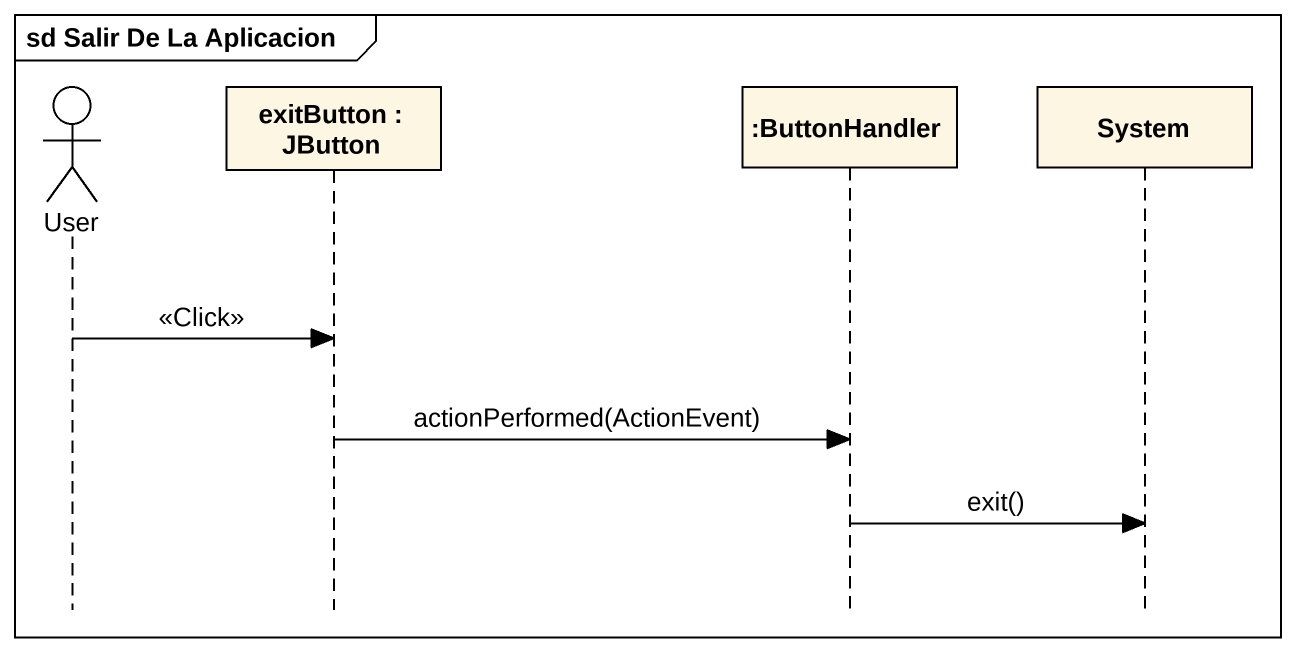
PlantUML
@startuml
mainframe sd Salir De La Aplicacion
hide footbox
actor User
participant "exitButton : JButton" as exitButton
participant ":ButtonHandler" as ButtonHandler
participant System

User -> exitButton : <<Click>>
exitButton -> ButtonHandler : actionPerformed(ActionEvent)
ButtonHandler -> System : exit()
@enduml
